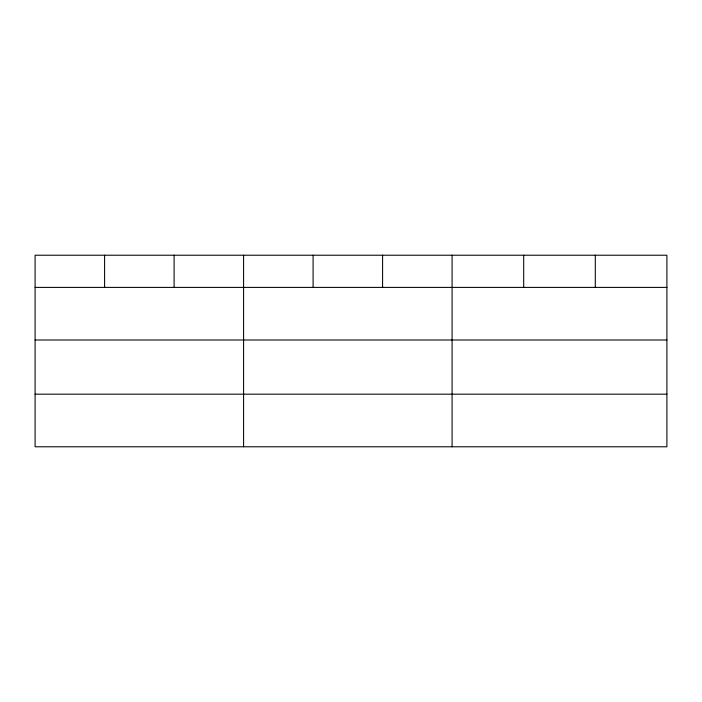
<?xml version="1.0" encoding="UTF-8"?>
<svg xmlns="http://www.w3.org/2000/svg" width="702" height="702" viewBox="0 0 702 702"><rect width="100%" height="100%" fill="white"/><g stroke="black" fill="none" stroke-linecap="round" stroke-linejoin="round"><path stroke-width="1.05" d="M666.9 339.996L666.9 255.221L35.1 255.221L35.1 446.779L666.9 446.779L666.9 339.996L35.1 339.996M35.1 287.399L666.9 287.399M35.1 394.182L666.9 394.182M595.296 255.221L595.296 287.399M523.692 255.221L523.692 287.399M452.088 255.221L452.088 446.779M382.59 255.221L382.59 287.399M313.092 255.221L313.092 287.399M243.594 255.221L243.594 446.779M174.096 255.221L174.096 287.399M104.598 255.221L104.598 287.399"/></g></svg>
